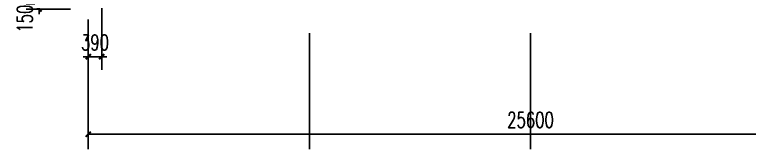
# Model space of a CAD drawing. Extents: x 180850 to 1399066, y 48356 to 327880.
# Drawn here: x 813986 to 835247, y 275118 to 279002 of the extents above; entities that cross this region are included whole.
import ezdxf

# ---------------------------------------------------------------- set-up
doc = ezdxf.new("R2010")
doc.units = 0
doc.header["$LTSCALE"] = 1000
for name, color, linetype in [('AXIS', 3, 'Continuous'), ('DOTE', 1, 'Continuous'), ('PUB_DIM', 3, 'Continuous')]:
    doc.layers.add(name, color=color, linetype=linetype)
doc.styles.add('_TCH_DIM_T3', font='SIMPLEX', dxfattribs={"width": 0.705882, "bigfont": 'GBCBIG'})
doc.dimstyles.new('_TCH_ARCH&&150', dxfattribs={"dimtxt": 446.25, "dimasz": 150, "dimexe": 375, "dimexo": 450, "dimgap": 189.375, "dimtad": 1, "dimdec": 0, "dimzin": 0, "dimdsep": 46, "dimtxsty": '_TCH_DIM_T3', "dimblk": 'ARCHTICK', "dimcen": 0.09, "dimclrd": 3, "dimclre": 3, "dimclrt": 7, "dimazin": 2, "dimtfac": 1, "dimtdec": 0, "dimtix": 1, "dimtmove": 2, "dimatfit": 3, "dimfxl": 1, "dimtolj": 1, "dimtzin": 0, "dimarcsym": 0})

# ---------------------------------------------------------------- blocks, each defined once
blk = doc.blocks.new('_ArchTick')
at = {"color": 0, "linetype": 'ByBlock', "const_width": 0.4}
blk.add_lwpolyline([(-0.5, -0.5), (0.5, 0.5)], dxfattribs=at)
blk = doc.blocks.new('*D465')
at = {"layer": 'Defpoints', "color": 0, "transparency": 16777216}
for p in [(816094, 279315), (814691, 279165), (816055, 279165)]:
    blk.add_point(p, dxfattribs=at)
at = {"layer": 'PUB_DIM', "color": 3, "lineweight": -2, "transparency": 16777216}
for p, q in [((814691, 279315), (814691, 279465)), ((815644, 279315), (814316, 279315)), ((814691, 279315), (814691, 279165)), ((815605, 279165), (814316, 279165)), ((814691, 279165), (814691, 279015))]:
    blk.add_line(p, q, dxfattribs=at)
at = {"layer": 'PUB_DIM', "color": 3, "lineweight": -2, "transparency": 16777216, "xscale": 150, "yscale": 150, "zscale": 150}
for p, rotation in [((814691, 279315), 270), ((814691, 279165), 90)]:
    blk.add_blockref('_ArchTick', p, dxfattribs=dict(at, rotation=rotation))
at = {"layer": 'PUB_DIM', "color": 7, "transparency": 16777216, "insert": (814279, 278888), "char_height": 446.2, "attachment_point": 5, "rotation": 90, "style": '_TCH_DIM_T3'}
blk.add_mtext('\\A1;150', dxfattribs=at)
blk = doc.blocks.new('*D1299')
at = {"color": 3, "lineweight": -2, "transparency": 16777216}
for p, q in [((816115, 278865), (816115, 275176)), ((841715, 278865), (841715, 275176)), ((816115, 275551), (841715, 275551))]:
    blk.add_line(p, q, dxfattribs=at)
at = {"layer": 'Defpoints', "color": 0, "transparency": 16777216}
for p in [(816115, 279315, -1), (841715, 279315, -1), (841715, 275551)]:
    blk.add_point(p, dxfattribs=at)
at = {"color": 3, "lineweight": -2, "transparency": 16777216, "xscale": 150, "yscale": 150, "zscale": 150, "rotation": 180}
blk.add_blockref('_ArchTick', (816115, 275551), dxfattribs=at)
at = {"color": 3, "lineweight": -2, "transparency": 16777216, "xscale": 150, "yscale": 150, "zscale": 150}
blk.add_blockref('_ArchTick', (841715, 275551), dxfattribs=at)
at = {"color": 7, "transparency": 16777216, "insert": (828915, 275964), "char_height": 446.2, "attachment_point": 5, "style": '_TCH_DIM_T3'}
blk.add_mtext('\\A1;25600', dxfattribs=at)
blk = doc.blocks.new('*D1302')
at = {"color": 3, "lineweight": -2, "transparency": 16777216}
for p, q in [((816115, 278415), (816115, 277415)), ((816505, 278415), (816505, 277415)), ((816115, 277790), (815965, 277790)), ((816115, 277790), (816505, 277790)), ((816505, 277790), (816655, 277790))]:
    blk.add_line(p, q, dxfattribs=at)
at = {"layer": 'Defpoints', "color": 0, "transparency": 16777216}
for p in [(816115, 278865), (816505, 278865, 3), (816505, 277790)]:
    blk.add_point(p, dxfattribs=at)
at = {"color": 3, "lineweight": -2, "transparency": 16777216, "xscale": 150, "yscale": 150, "zscale": 150}
blk.add_blockref('_ArchTick', (816115, 277790), dxfattribs=at)
at = {"color": 3, "lineweight": -2, "transparency": 16777216, "xscale": 150, "yscale": 150, "zscale": 150, "rotation": 180}
blk.add_blockref('_ArchTick', (816505, 277790), dxfattribs=at)
at = {"color": 7, "transparency": 16777216, "insert": (816310, 278202), "char_height": 446.2, "attachment_point": 5, "style": '_TCH_DIM_T3'}
blk.add_mtext('\\A1;390', dxfattribs=at)

msp = doc.modelspace()

# ---------------------------------------------------------------- linework, layer by layer
at = {"layer": 'AXIS'}
for p, q in [((816115.45, 278465.46, -0.86), (816115.45, 275117.51, -0.86)), ((822515.45, 278465.46, -0.86), (822515.45, 275117.51, -0.86)), ((828915.45, 278465.46, -0.86), (828915.45, 275117.51, -0.86))]:
    msp.add_line(p, q, dxfattribs=at)
at = {"layer": 'DOTE'}
msp.add_line((816505.45, 278075.48, 3.16), (816505.45, 289015.15, 3.16), dxfattribs=at)

# ---------------------------------------------------------------- dimensions: what is measured, and where the dimension line sits
for base, p1, p2, picture, middle in [((841715.45, 275551.09), (816115.45, 279315.46, -0.86), (841715.45, 279315.48, -0.86), '*D1299', (828915.45, 275963.59)), ((816505.45, 277790), (816115.45, 278865.46), (816505.45, 278865.46, 3.16), '*D1302', (816310.45, 278202.5))]:
    dim = msp.add_linear_dim(base=base, p1=p1, p2=p2, dimstyle='_TCH_ARCH&&150')
    dim.commit()
    dim.dimension.update_dxf_attribs({"geometry": picture, "text_midpoint": middle})
at = {"layer": 'PUB_DIM'}
dim = msp.add_linear_dim(base=(814691.11, 279165.46, -0.86), p1=(816094.05, 279315.46, -0.86), p2=(816054.97, 279165.46, -0.86), angle=270, dimstyle='_TCH_ARCH&&150', dxfattribs=at)
dim.commit()
dim.dimension.update_dxf_attribs({"geometry": '*D465', "text_midpoint": (814278.61, 278888.28, -0.86), "dimtype": 160})

doc.saveas('drawing.dxf')
